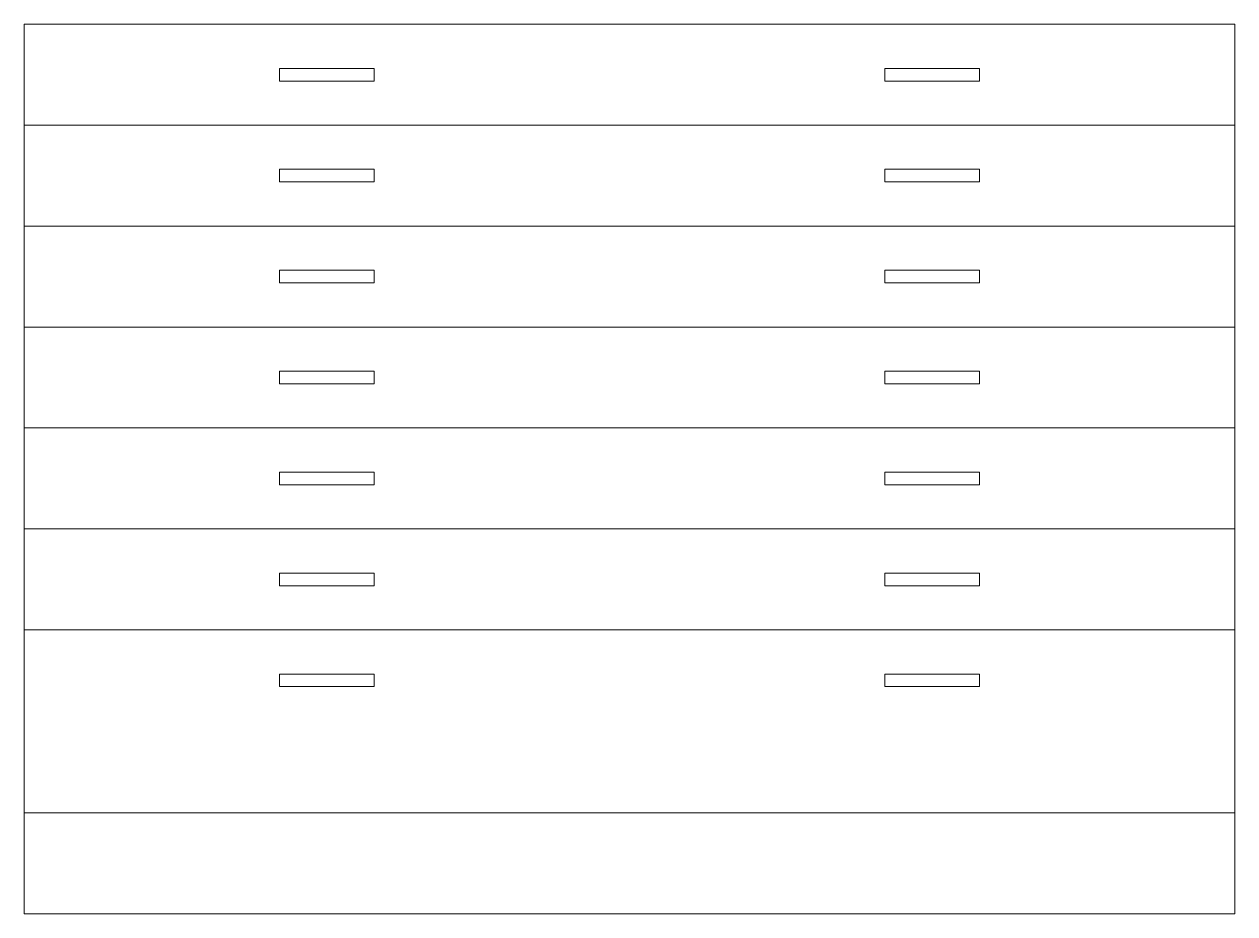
# Model space of a CAD drawing. Header units: inches. Extents: x 0 to 792, y 15 to 597.
import ezdxf

# ---------------------------------------------------------------- set-up
doc = ezdxf.new("R2010")
doc.units = ezdxf.units.IN
doc.header["$MEASUREMENT"] = 0
doc.layers.add('Layer 1', color=7, linetype='Continuous')

# ---------------------------------------------------------------- blocks, each defined once
blk = doc.blocks.new('block 2')
at = {"layer": 'Layer 1', "lineweight": 0}
blk.add_lwpolyline([(-0.08, 81.14), (-0.08, 596.87)], dxfattribs=at)
blk = doc.blocks.new('block 3')
at = {"layer": 'Layer 1', "lineweight": 0}
blk.add_lwpolyline([(-0.08, 596.87), (792.08, 596.87)], dxfattribs=at)
blk = doc.blocks.new('block 4')
at = {"layer": 'Layer 1', "lineweight": 0}
blk.add_lwpolyline([(792.08, 81.14), (-0.08, 81.14)], dxfattribs=at)
blk = doc.blocks.new('block 5')
at = {"layer": 'Layer 1', "lineweight": 0}
blk.add_lwpolyline([(-0.08, 81.14), (-0.08, 15.13)], dxfattribs=at)
blk = doc.blocks.new('block 6')
at = {"layer": 'Layer 1', "lineweight": 0}
blk.add_lwpolyline([(-0.08, 15.13), (792.08, 15.13)], dxfattribs=at)
blk = doc.blocks.new('block 7')
at = {"layer": 'Layer 1', "lineweight": 0}
blk.add_lwpolyline([(792.08, 81.14), (792.08, 596.87)], dxfattribs=at)
blk = doc.blocks.new('block 8')
at = {"layer": 'Layer 1', "lineweight": 0}
blk.add_lwpolyline([(792.08, 81.14), (792.08, 15.13)], dxfattribs=at)
blk = doc.blocks.new('block 9')
at = {"layer": 'Layer 1', "lineweight": 0}
blk.add_lwpolyline([(-0.08, 530.86), (792.08, 530.86)], dxfattribs=at)
blk = doc.blocks.new('block 10')
at = {"layer": 'Layer 1', "lineweight": 0}
blk.add_lwpolyline([(-0.08, 464.84), (792.08, 464.84)], dxfattribs=at)
blk = doc.blocks.new('block 11')
at = {"layer": 'Layer 1', "lineweight": 0}
blk.add_lwpolyline([(-0.08, 398.83), (792.08, 398.83)], dxfattribs=at)
blk = doc.blocks.new('block 12')
at = {"layer": 'Layer 1', "lineweight": 0}
blk.add_lwpolyline([(-0.08, 332.82), (792.08, 332.82)], dxfattribs=at)
blk = doc.blocks.new('block 13')
at = {"layer": 'Layer 1', "lineweight": 0}
blk.add_lwpolyline([(-0.08, 266.8), (792.08, 266.8)], dxfattribs=at)
blk = doc.blocks.new('block 14')
at = {"layer": 'Layer 1', "lineweight": 0}
blk.add_lwpolyline([(-0.08, 200.79), (792.08, 200.79)], dxfattribs=at)
blk = doc.blocks.new('block 15')
at = {"layer": 'Layer 1', "lineweight": 0}
blk.add_lwpolyline([(228.9, 559.74), (228.9, 567.99)], dxfattribs=at)
blk = doc.blocks.new('block 16')
at = {"layer": 'Layer 1', "lineweight": 0}
blk.add_lwpolyline([(167.02, 559.74), (167.02, 567.99)], dxfattribs=at)
blk = doc.blocks.new('block 17')
at = {"layer": 'Layer 1', "lineweight": 0}
blk.add_lwpolyline([(167.02, 559.74), (228.9, 559.74)], dxfattribs=at)
blk = doc.blocks.new('block 18')
at = {"layer": 'Layer 1', "lineweight": 0}
blk.add_lwpolyline([(167.02, 567.99), (228.9, 567.99)], dxfattribs=at)
blk = doc.blocks.new('block 19')
at = {"layer": 'Layer 1', "lineweight": 0}
blk.add_lwpolyline([(563.1, 567.99), (624.98, 567.99)], dxfattribs=at)
blk = doc.blocks.new('block 20')
at = {"layer": 'Layer 1', "lineweight": 0}
blk.add_lwpolyline([(563.1, 559.74), (624.98, 559.74)], dxfattribs=at)
blk = doc.blocks.new('block 21')
at = {"layer": 'Layer 1', "lineweight": 0}
blk.add_lwpolyline([(563.1, 559.74), (563.1, 567.99)], dxfattribs=at)
blk = doc.blocks.new('block 22')
at = {"layer": 'Layer 1', "lineweight": 0}
blk.add_lwpolyline([(624.98, 559.74), (624.98, 567.99)], dxfattribs=at)
blk = doc.blocks.new('block 23')
at = {"layer": 'Layer 1', "lineweight": 0}
blk.add_lwpolyline([(563.1, 493.72), (624.98, 493.72)], dxfattribs=at)
blk = doc.blocks.new('block 24')
at = {"layer": 'Layer 1', "lineweight": 0}
blk.add_lwpolyline([(563.1, 501.98), (624.98, 501.98)], dxfattribs=at)
blk = doc.blocks.new('block 25')
at = {"layer": 'Layer 1', "lineweight": 0}
blk.add_lwpolyline([(167.02, 501.98), (228.9, 501.98)], dxfattribs=at)
blk = doc.blocks.new('block 26')
at = {"layer": 'Layer 1', "lineweight": 0}
blk.add_lwpolyline([(167.02, 493.72), (228.9, 493.72)], dxfattribs=at)
blk = doc.blocks.new('block 27')
at = {"layer": 'Layer 1', "lineweight": 0}
blk.add_lwpolyline([(167.02, 493.72), (167.02, 501.98)], dxfattribs=at)
blk = doc.blocks.new('block 28')
at = {"layer": 'Layer 1', "lineweight": 0}
blk.add_lwpolyline([(228.9, 493.72), (228.9, 501.98)], dxfattribs=at)
blk = doc.blocks.new('block 29')
at = {"layer": 'Layer 1', "lineweight": 0}
blk.add_lwpolyline([(563.1, 493.72), (563.1, 501.98)], dxfattribs=at)
blk = doc.blocks.new('block 30')
at = {"layer": 'Layer 1', "lineweight": 0}
blk.add_lwpolyline([(624.98, 493.72), (624.98, 501.98)], dxfattribs=at)
blk = doc.blocks.new('block 31')
at = {"layer": 'Layer 1', "lineweight": 0}
blk.add_lwpolyline([(563.1, 435.96), (624.98, 435.96)], dxfattribs=at)
blk = doc.blocks.new('block 32')
at = {"layer": 'Layer 1', "lineweight": 0}
blk.add_lwpolyline([(563.1, 427.71), (624.98, 427.71)], dxfattribs=at)
blk = doc.blocks.new('block 33')
at = {"layer": 'Layer 1', "lineweight": 0}
blk.add_lwpolyline([(228.9, 427.71), (228.9, 435.96)], dxfattribs=at)
blk = doc.blocks.new('block 34')
at = {"layer": 'Layer 1', "lineweight": 0}
blk.add_lwpolyline([(167.02, 427.71), (167.02, 435.96)], dxfattribs=at)
blk = doc.blocks.new('block 35')
at = {"layer": 'Layer 1', "lineweight": 0}
blk.add_lwpolyline([(167.02, 427.71), (228.9, 427.71)], dxfattribs=at)
blk = doc.blocks.new('block 36')
at = {"layer": 'Layer 1', "lineweight": 0}
blk.add_lwpolyline([(167.02, 435.96), (228.9, 435.96)], dxfattribs=at)
blk = doc.blocks.new('block 37')
at = {"layer": 'Layer 1', "lineweight": 0}
blk.add_lwpolyline([(563.1, 427.71), (563.1, 435.96)], dxfattribs=at)
blk = doc.blocks.new('block 38')
at = {"layer": 'Layer 1', "lineweight": 0}
blk.add_lwpolyline([(624.98, 427.71), (624.98, 435.96)], dxfattribs=at)
blk = doc.blocks.new('block 39')
at = {"layer": 'Layer 1', "lineweight": 0}
blk.add_lwpolyline([(563.1, 361.7), (624.98, 361.7)], dxfattribs=at)
blk = doc.blocks.new('block 40')
at = {"layer": 'Layer 1', "lineweight": 0}
blk.add_lwpolyline([(563.1, 369.95), (624.98, 369.95)], dxfattribs=at)
blk = doc.blocks.new('block 41')
at = {"layer": 'Layer 1', "lineweight": 0}
blk.add_lwpolyline([(167.02, 369.95), (228.9, 369.95)], dxfattribs=at)
blk = doc.blocks.new('block 42')
at = {"layer": 'Layer 1', "lineweight": 0}
blk.add_lwpolyline([(167.02, 361.7), (228.9, 361.7)], dxfattribs=at)
blk = doc.blocks.new('block 43')
at = {"layer": 'Layer 1', "lineweight": 0}
blk.add_lwpolyline([(167.02, 361.7), (167.02, 369.95)], dxfattribs=at)
blk = doc.blocks.new('block 44')
at = {"layer": 'Layer 1', "lineweight": 0}
blk.add_lwpolyline([(228.9, 361.7), (228.9, 369.95)], dxfattribs=at)
blk = doc.blocks.new('block 45')
at = {"layer": 'Layer 1', "lineweight": 0}
blk.add_lwpolyline([(563.1, 361.7), (563.1, 369.95)], dxfattribs=at)
blk = doc.blocks.new('block 46')
at = {"layer": 'Layer 1', "lineweight": 0}
blk.add_lwpolyline([(624.98, 361.7), (624.98, 369.95)], dxfattribs=at)
blk = doc.blocks.new('block 47')
at = {"layer": 'Layer 1', "lineweight": 0}
blk.add_lwpolyline([(563.1, 303.94), (624.98, 303.94)], dxfattribs=at)
blk = doc.blocks.new('block 48')
at = {"layer": 'Layer 1', "lineweight": 0}
blk.add_lwpolyline([(563.1, 295.69), (624.98, 295.69)], dxfattribs=at)
blk = doc.blocks.new('block 49')
at = {"layer": 'Layer 1', "lineweight": 0}
blk.add_lwpolyline([(228.9, 295.69), (228.9, 303.94)], dxfattribs=at)
blk = doc.blocks.new('block 50')
at = {"layer": 'Layer 1', "lineweight": 0}
blk.add_lwpolyline([(167.02, 295.69), (167.02, 303.94)], dxfattribs=at)
blk = doc.blocks.new('block 51')
at = {"layer": 'Layer 1', "lineweight": 0}
blk.add_lwpolyline([(167.02, 295.69), (228.9, 295.69)], dxfattribs=at)
blk = doc.blocks.new('block 52')
at = {"layer": 'Layer 1', "lineweight": 0}
blk.add_lwpolyline([(167.02, 303.94), (228.9, 303.94)], dxfattribs=at)
blk = doc.blocks.new('block 53')
at = {"layer": 'Layer 1', "lineweight": 0}
blk.add_lwpolyline([(563.1, 295.69), (563.1, 303.94)], dxfattribs=at)
blk = doc.blocks.new('block 54')
at = {"layer": 'Layer 1', "lineweight": 0}
blk.add_lwpolyline([(624.98, 295.69), (624.98, 303.94)], dxfattribs=at)
blk = doc.blocks.new('block 55')
at = {"layer": 'Layer 1', "lineweight": 0}
blk.add_lwpolyline([(563.1, 229.67), (624.98, 229.67)], dxfattribs=at)
blk = doc.blocks.new('block 56')
at = {"layer": 'Layer 1', "lineweight": 0}
blk.add_lwpolyline([(563.1, 237.92), (624.98, 237.92)], dxfattribs=at)
blk = doc.blocks.new('block 57')
at = {"layer": 'Layer 1', "lineweight": 0}
blk.add_lwpolyline([(167.02, 237.92), (228.9, 237.92)], dxfattribs=at)
blk = doc.blocks.new('block 58')
at = {"layer": 'Layer 1', "lineweight": 0}
blk.add_lwpolyline([(167.02, 229.67), (228.9, 229.67)], dxfattribs=at)
blk = doc.blocks.new('block 59')
at = {"layer": 'Layer 1', "lineweight": 0}
blk.add_lwpolyline([(167.02, 229.67), (167.02, 237.92)], dxfattribs=at)
blk = doc.blocks.new('block 60')
at = {"layer": 'Layer 1', "lineweight": 0}
blk.add_lwpolyline([(228.9, 229.67), (228.9, 237.92)], dxfattribs=at)
blk = doc.blocks.new('block 61')
at = {"layer": 'Layer 1', "lineweight": 0}
blk.add_lwpolyline([(563.1, 229.67), (563.1, 237.92)], dxfattribs=at)
blk = doc.blocks.new('block 62')
at = {"layer": 'Layer 1', "lineweight": 0}
blk.add_lwpolyline([(624.98, 229.67), (624.98, 237.92)], dxfattribs=at)
blk = doc.blocks.new('block 63')
at = {"layer": 'Layer 1', "lineweight": 0}
blk.add_lwpolyline([(563.1, 171.91), (624.98, 171.91)], dxfattribs=at)
blk = doc.blocks.new('block 64')
at = {"layer": 'Layer 1', "lineweight": 0}
blk.add_lwpolyline([(563.1, 163.66), (624.98, 163.66)], dxfattribs=at)
blk = doc.blocks.new('block 65')
at = {"layer": 'Layer 1', "lineweight": 0}
blk.add_lwpolyline([(228.9, 163.66), (228.9, 171.91)], dxfattribs=at)
blk = doc.blocks.new('block 66')
at = {"layer": 'Layer 1', "lineweight": 0}
blk.add_lwpolyline([(167.02, 163.66), (167.02, 171.91)], dxfattribs=at)
blk = doc.blocks.new('block 67')
at = {"layer": 'Layer 1', "lineweight": 0}
blk.add_lwpolyline([(167.02, 163.66), (228.9, 163.66)], dxfattribs=at)
blk = doc.blocks.new('block 68')
at = {"layer": 'Layer 1', "lineweight": 0}
blk.add_lwpolyline([(167.02, 171.91), (228.9, 171.91)], dxfattribs=at)
blk = doc.blocks.new('block 69')
at = {"layer": 'Layer 1', "lineweight": 0}
blk.add_lwpolyline([(563.1, 163.66), (563.1, 171.91)], dxfattribs=at)
blk = doc.blocks.new('block 70')
at = {"layer": 'Layer 1', "lineweight": 0}
blk.add_lwpolyline([(624.98, 163.66), (624.98, 171.91)], dxfattribs=at)

msp = doc.modelspace()

# ---------------------------------------------------------------- block references
at = {"layer": 'Layer 1'}
for name in ['block 2', 'block 3', 'block 7', 'block 16', 'block 18', 'block 15', 'block 19', 'block 21', 'block 22', 'block 17', 'block 20', 'block 9', 'block 25', 'block 27', 'block 28', 'block 24', 'block 29', 'block 30', 'block 26', 'block 23', 'block 10', 'block 34', 'block 36', 'block 33', 'block 31', 'block 37', 'block 38', 'block 35', 'block 32', 'block 11', 'block 41', 'block 43', 'block 44', 'block 40', 'block 45', 'block 46', 'block 42', 'block 39', 'block 12', 'block 50', 'block 52', 'block 49', 'block 47', 'block 53', 'block 54', 'block 51', 'block 48', 'block 13', 'block 57', 'block 59', 'block 60', 'block 56', 'block 61', 'block 62', 'block 58', 'block 55', 'block 14', 'block 66', 'block 68', 'block 65', 'block 63', 'block 69', 'block 70', 'block 67', 'block 64', 'block 4', 'block 5', 'block 8', 'block 6']:
    msp.add_blockref(name, (0, 0), dxfattribs=at)

doc.saveas('drawing.dxf')
